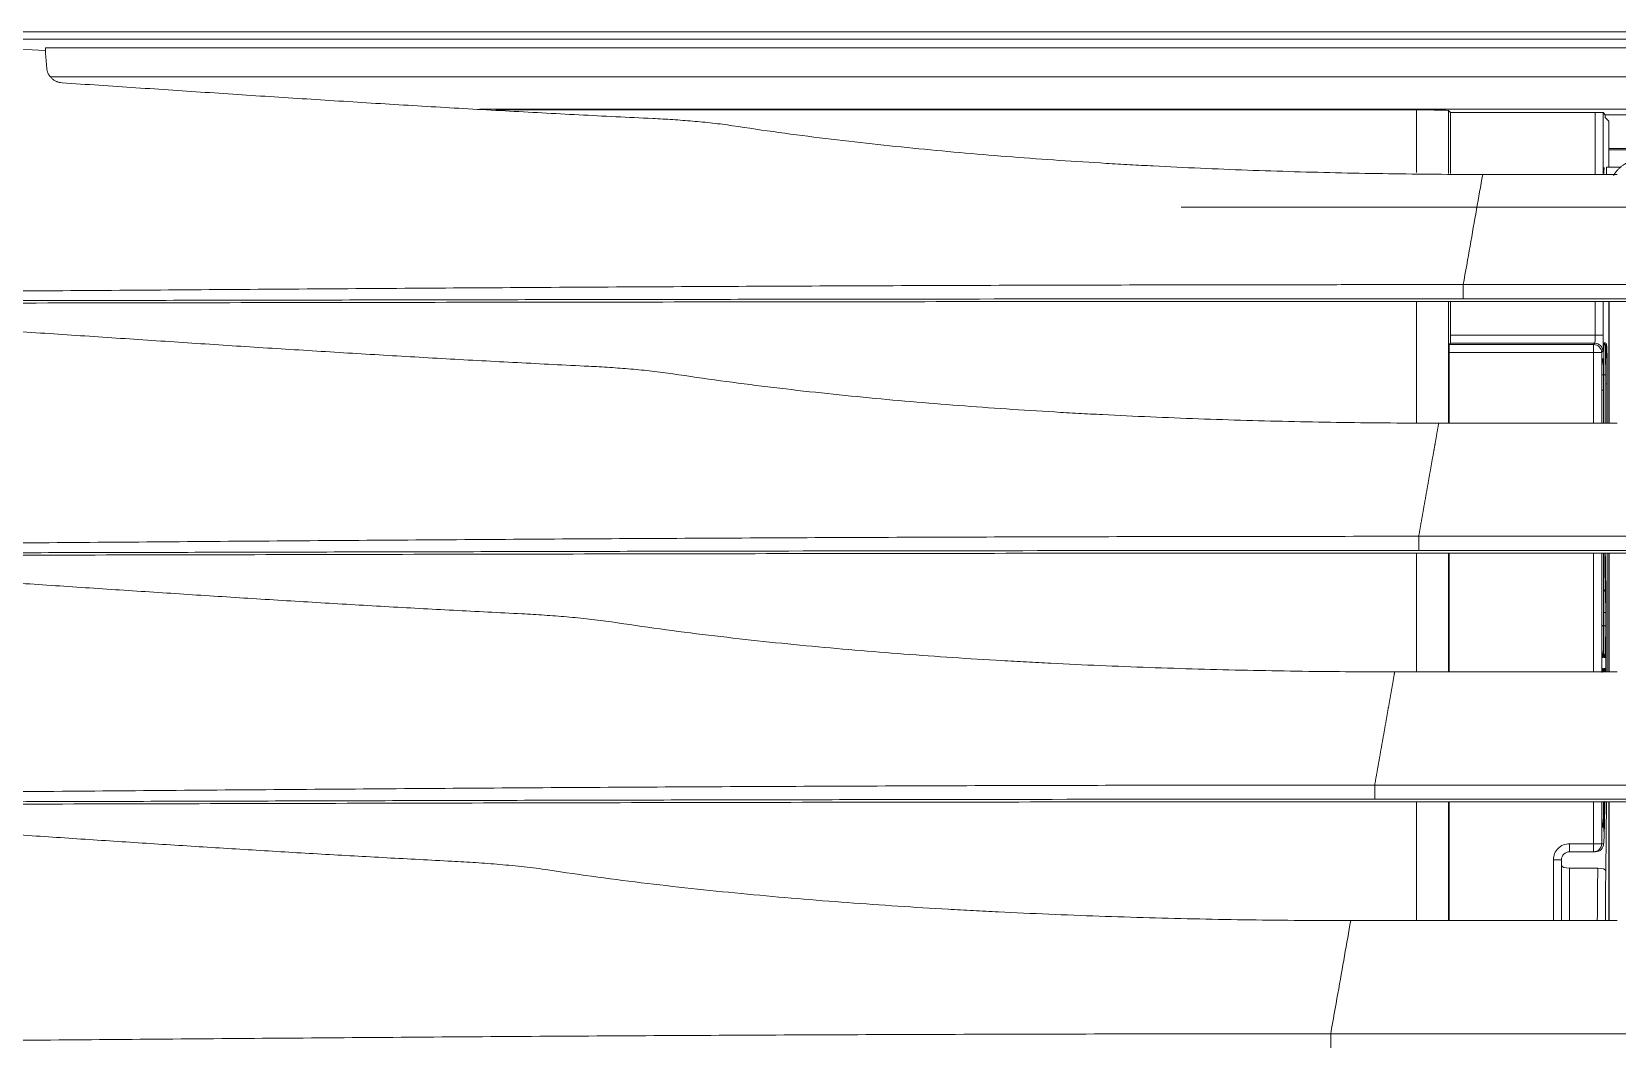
# Model space of a CAD drawing. Header units: millimetres. Extents: x 70151 to 230897, y 35202 to 113211.
# Drawn here: x 178110.5 to 178208.9, y 68940.2 to 69003 of the extents above; entities that cross this region are included whole.
import ezdxf

# ---------------------------------------------------------------- set-up
doc = ezdxf.new("R2010")
doc.units = ezdxf.units.MM
doc.header["$LTSCALE"] = 50
doc.layers.add('2-con', color=2, linetype='Continuous')
doc.layers.add('mark-B', color=2, linetype='Continuous', lineweight=20)

# ---------------------------------------------------------------- blocks, each defined once
blk = doc.blocks.new('무풍1WAY 대형')
at = {"layer": 'mark-B'}
for p, q in [((463.769, -181.384), (-463.788, -181.384)), ((462.527, -188.407), (445.981, -188.407)), ((446.482, -195.778), (446.482, -188.405)), ((446.514, -195.78), (446.514, -188.408)), ((448.949, -191.661), (448.949, -188.407)), ((449.447, -192.182), (449.447, -188.407)), ((449.945, -188.407), (449.945, -192.182)), ((456.427, -188.406), (456.427, -195.78)), ((456.459, -195.778), (456.459, -188.405)), ((458.451, -188.405), (458.451, -195.777)), ((446.656, -195.78), (446.698, -191.492)), ((447.196, -191.661), (448.949, -191.661)), ((447.329, -192.68), (447.449, -192.68)), ((447.449, -192.68), (448.949, -192.68)), ((447.449, -192.68), (447.449, -193.178)), ((448.949, -192.68), (448.949, -193.178)), ((449.447, -192.182), (449.945, -192.182)), ((446.951, -193.178), (446.832, -193.178)), ((446.951, -195.78), (446.951, -193.178)), ((446.951, -193.178), (447.449, -193.178)), ((447.449, -193.178), (447.449, -195.78)), ((448.949, -193.178), (447.449, -193.178)), ((446.824, -193.933), (446.824, -195.78)), ((446.87, -194.199), (446.914, -194.199)), ((461.223, -195.78), (298.979, -195.78)), ((-461.058, -195.944), (461.039, -195.944)), ((461.039, -196.82), (-461.058, -196.82)), ((459.797, -203.842), (445.981, -203.842)), ((446.482, -211.214), (446.482, -203.84)), ((446.514, -211.215), (446.514, -203.841)), ((446.607, -211.216), (446.607, -203.843)), ((446.692, -203.842), (446.692, -204.328)), ((446.692, -203.843), (446.692, -209.327)), ((446.692, -204.328), (446.692, -209.327)), ((446.791, -204.056), (446.743, -204.058)), ((446.915, -204.05), (446.87, -204.052)), ((446.951, -211.215), (446.951, -203.843)), ((447.449, -203.843), (447.449, -211.215)), ((456.427, -203.842), (456.427, -211.214)), ((456.459, -211.215), (456.459, -203.842)), ((458.451, -203.84), (458.451, -211.213)), ((446.735, -204.722), (446.791, -204.725)), ((446.869, -204.728), (446.916, -204.73)), ((446.702, -206.71), (446.938, -206.71)), ((446.702, -207.532), (446.702, -206.71)), ((446.702, -207.532), (446.824, -207.532)), ((446.824, -206.716), (446.824, -211.216)), ((446.944, -206.729), (446.834, -206.729)), ((446.834, -211.215), (446.834, -206.729)), ((446.692, -209.327), (446.694, -209.368)), ((-458.328, -211.38), (458.309, -211.38)), ((458.493, -211.215), (298.979, -211.215)), ((458.309, -212.255), (-458.328, -212.255)), ((457.067, -219.278), (445.981, -219.278)), ((446.482, -226.834), (446.482, -219.276)), ((446.514, -226.834), (446.514, -219.278)), ((446.607, -221.725), (446.607, -219.278)), ((446.692, -219.278), (446.692, -221.725)), ((446.702, -222.285), (446.702, -219.278)), ((446.824, -219.278), (446.824, -222.28)), ((446.834, -221.325), (446.834, -219.278)), ((446.951, -223.659), (446.951, -219.278)), ((447.449, -219.278), (447.449, -223.659)), ((456.427, -219.276), (456.427, -223.659)), ((456.459, -226.834), (456.459, -219.276)), ((458.451, -219.316), (458.451, -226.833)), ((446.692, -221.725), (446.607, -221.725)), ((446.702, -222.285), (446.941, -222.285)), ((446.917, -223.27), (446.869, -223.272)), ((446.791, -224.271), (446.735, -224.274)), ((446.876, -223.736), (446.951, -223.659)), ((446.951, -223.659), (447.449, -223.659)), ((447.449, -224.157), (447.374, -224.234)), ((447.374, -224.234), (456.342, -224.234)), ((447.449, -223.659), (456.427, -223.659)), ((447.449, -223.659), (447.449, -224.157)), ((456.419, -224.157), (447.449, -224.157)), ((456.419, -224.157), (456.342, -224.234)), ((446.86, -224.732), (447.357, -224.732)), ((446.86, -226.835), (446.86, -224.732)), ((447.357, -224.732), (447.357, -226.835)), ((456.333, -224.732), (447.357, -224.732)), ((456.333, -226.835), (456.333, -224.732)), ((-455.565, -227), (455.546, -227)), ((455.73, -226.835), (298.977, -226.835)), ((455.546, -227.877), (-455.565, -227.877)), ((419.225, -232.681), (473.048, -232.681)), ((445.731, -235.171), (446.658, -235.171)), ((454.337, -234.714), (445.981, -234.714)), ((446.514, -238.03), (446.514, -235.17)), ((446.658, -234.714), (446.658, -235.171)), ((446.86, -238.548), (446.86, -234.714)), ((447.357, -234.714), (447.357, -238.557)), ((456.333, -238.557), (456.333, -234.771)), ((456.459, -238.683), (456.459, -234.774)), ((458.451, -234.83), (458.451, -238.717)), ((425.251, -236.332), (446.507, -236.332)), ((446.511, -236.237), (426.441, -236.237)), ((446.73, -238.251), (446.514, -238.03)), ((370.227, -238.772), (516.595, -238.772)), ((446.73, -238.416), (432.09, -238.416)), ((446.73, -238.251), (446.73, -238.416)), ((446.86, -238.548), (446.73, -238.416)), ((456.333, -238.557), (447.357, -238.557)), ((456.459, -238.683), (456.333, -238.557)), ((515.591, -238.717), (458.451, -238.717)), ((543.223, -240.763), (302.511, -240.763)), ((-569.849, -243.101), (569.83, -243.101)), ((298.963, -242.562), (543.551, -242.562)), ((581.946, -243.572), (-581.965, -243.572))]:
    blk.add_line(p, q, dxfattribs=at)
for centre, radius, start, end in [((448.949, -192.182), 0.996, 270, 0), ((448.949, -192.182), 0.498, 270, 0), ((447.19, -209.327), 0.498, 180, 184.77719)]:
    blk.add_arc(centre, radius, start, end, dxfattribs=at)
for centre, major_axis, ratio, start_param, end_param in [((447.002, -197.886), (0, -18.92), 0.017061, 4.187592, 4.367658), ((447.5, -197.886), (0, -18.422), 0.017522, 4.17187, 4.367658), ((447.196, -191.492), (0.498, -0.003), 0.337938, 3.159718, 4.714459), ((448.949, -191.829), (-0.498, 0), 0.337944, 3.141593, 4.712389), ((447.329, -193.178), (0, -0.498), 0.999854, 3.141593, 4.712389), ((447.449, -193.178), (0, -0.498), 0.999854, 3.141593, 4.712389), ((446.832, -198.467), (0, -5.289), 0.017061, 3.141593, 4.188788), ((447.368, -194.199), (0, 0.498), 0.999854, 1.570796, 1.771147), ((447.412, -194.199), (0, 0.498), 0.999854, 1.570796, 1.731997), ((447.413, -204.05), (-0.022, 0.497), 0.999854, 1.174387, 1.52613), ((447.233, -204.722), (-0.022, -0.497), 0.999854, 4.75711, 5.263547), ((447.367, -204.728), (0.022, 0.497), 0.999854, 1.615517, 2.095524), ((447.413, -204.73), (0.023, 0.497), 0.999854, 1.616728, 1.780848), ((446.684, -211.766), (0, -2.49), 0.017061, 1.793882, 2.940215), ((447.212, -209.066), (-0.498, -0.01), 0.771637, 5.587685, 6.256364), ((446.65, -221.725), (0, -2.49), 0.017061, 4.712389, 6.283178), ((446.65, -221.725), (0, -2.49), 0.017061, 0.000013, 1.570796), ((447.367, -223.272), (-0.022, 0.497), 0.999854, 1.043589, 1.526075), ((447.148, -224.214), (0, 0.498), 0.999854, 1.202695, 1.571507), ((447.288, -224.271), (-0.022, 0.497), 0.999854, 1.166012, 1.526075), ((446.877, -224.732), (0, -0.996), 0.017061, 3.159046, 4.712389), ((447.374, -223.736), (-0.356, 0.348), 0.999702, 0.774122, 2.34462), ((447.449, -223.659), (-0.356, 0.348), 0.999702, 0.774122, 2.34462), ((447.374, -224.732), (0, -0.498), 0.034121, 3.159046, 4.712389), ((456.342, -224.732), (0, -0.498), 0.017455, 3.159046, 4.712389), ((456.419, -223.659), (0, -0.498), 0.017455, 0.017453, 1.570796), ((447.357, -238.548), (-0.498, 0), 0.017455, 0.017059, 1.570796), ((458.451, -238.682), (-1.992, 0), 0.017455, 0.017453, 1.570799)]:
    blk.add_ellipse(centre, major_axis=major_axis, ratio=ratio, start_param=start_param, end_param=end_param, dxfattribs=at)
for points, degree, knots in [([(463.77, -181.382), (463.77, -181.351), (463.77, -181.313), (463.77, -181.23), (463.77, -181.185), (463.77, -181.091), (463.77, -181.041), (463.77, -180.944), (463.77, -180.895), (463.77, -180.802), (463.77, -180.758), (463.77, -180.678), (463.77, -180.642), (463.77, -180.582), (463.77, -180.557), (463.77, -180.522), (463.77, -180.512), (463.77, -180.508)], 3, [0, 0, 0, 0, 0.125, 0.125, 0.25, 0.25, 0.375, 0.375, 0.5, 0.5, 0.625, 0.625, 0.75, 0.75, 0.875, 0.875, 1, 1, 1, 1]), ([(593.332, -180.731), (591.981, -180.731), (590.631, -180.732), (587.93, -180.735), (586.58, -180.738), (582.529, -180.747), (579.829, -180.755), (571.73, -180.788), (566.332, -180.82), (558.236, -180.875), (555.538, -180.895), (550.141, -180.937), (547.443, -180.958), (542.047, -181.002), (539.349, -181.025), (533.953, -181.069), (531.255, -181.091), (525.858, -181.133), (523.16, -181.153), (517.763, -181.192), (515.064, -181.21), (509.667, -181.244), (506.968, -181.26), (501.569, -181.289), (498.87, -181.302), (490.771, -181.336), (485.372, -181.354), (477.272, -181.372), (474.572, -181.377), (469.171, -181.383), (466.47, -181.384), (463.77, -181.384)], 3, [0, 0, 0, 0, 0.03125, 0.03125, 0.0625, 0.0625, 0.125, 0.125, 0.25, 0.25, 0.3125, 0.3125, 0.375, 0.375, 0.4375, 0.4375, 0.5, 0.5, 0.5625, 0.5625, 0.625, 0.625, 0.6875, 0.6875, 0.75, 0.75, 0.875, 0.875, 0.9375, 0.9375, 1, 1, 1, 1]), ([(463.77, -181.382), (463.467, -183.092), (463.039, -185.513), (462.651, -187.705), (462.527, -188.407)], 3, [0, 0, 0, 0, 0.668046, 1, 1, 1, 1]), ([(462.527, -188.407), (464.611, -188.407), (466.695, -188.422), (470.861, -188.481), (472.944, -188.525), (477.11, -188.642), (479.193, -188.715), (482.316, -188.847), (483.358, -188.894), (484.919, -188.972), (485.44, -188.998), (486.481, -189.054), (487.001, -189.083), (489.603, -189.232), (491.682, -189.368), (495.835, -189.678), (497.908, -189.852), (501.014, -190.147), (502.048, -190.251), (504.115, -190.472), (505.148, -190.589), (507.211, -190.837), (508.242, -190.968), (510.301, -191.246), (511.329, -191.394), (512.356, -191.55)], 3, [0, 0, 0, 0, 0.125, 0.125, 0.25, 0.25, 0.375, 0.375, 0.4375, 0.4375, 0.46875, 0.46875, 0.5, 0.5, 0.625, 0.625, 0.75, 0.75, 0.8125, 0.8125, 0.875, 0.875, 0.9375, 0.9375, 1, 1, 1, 1]), ([(512.356, -191.55), (512.603, -191.588), (512.851, -191.622), (513.348, -191.686), (513.596, -191.715), (514.093, -191.77), (514.342, -191.796), (514.839, -191.844), (515.087, -191.867), (515.833, -191.931), (516.33, -191.969), (517.075, -192.019), (517.324, -192.035), (517.821, -192.064), (518.07, -192.078), (518.318, -192.091)], 3, [0, 0, 0, 0, 0.125, 0.125, 0.25, 0.25, 0.375, 0.375, 0.5, 0.5, 0.75, 0.75, 0.875, 0.875, 1, 1, 1, 1]), ([(550.71, -194.093), (549.36, -194.004), (548.01, -193.914), (545.311, -193.733), (543.961, -193.643), (541.263, -193.464), (539.913, -193.374), (537.215, -193.198), (535.865, -193.111), (533.167, -192.94), (531.817, -192.856), (529.118, -192.691), (527.768, -192.611), (525.069, -192.455), (523.719, -192.379), (521.019, -192.231), (519.669, -192.16), (518.318, -192.091)], 3, [0, 0, 0, 0, 0.125, 0.125, 0.25, 0.25, 0.375, 0.375, 0.5, 0.5, 0.625, 0.625, 0.75, 0.75, 0.875, 0.875, 1, 1, 1, 1]), ([(446.767, -195.741), (446.769, -195.634), (446.77, -195.531), (446.773, -195.366), (446.774, -195.301), (446.777, -195.176), (446.778, -195.116), (446.782, -194.944), (446.785, -194.84), (446.789, -194.7), (446.791, -194.656), (446.793, -194.574), (446.795, -194.536), (446.797, -194.482), (446.798, -194.465), (446.799, -194.441), (446.8, -194.433), (446.8, -194.418), (446.802, -194.379), (446.81, -194.215), (446.818, -194.058), (446.824, -193.933)], 3, [0, 0, 0, 0, 0.108916, 0.108916, 0.183173, 0.183173, 0.25743, 0.25743, 0.405944, 0.405944, 0.480201, 0.480201, 0.554458, 0.554458, 0.591587, 0.591587, 0.610151, 0.610151, 0.628715, 0.702972, 1, 1, 1, 1]), ([(446.841, -195.11), (446.841, -195.1), (446.842, -195.091), (446.842, -195.027), (446.844, -194.922), (446.845, -194.826), (446.847, -194.735), (446.847, -194.691), (446.849, -194.64), (446.849, -194.629), (446.849, -194.609), (446.85, -194.58), (446.851, -194.552), (446.852, -194.498), (446.854, -194.432), (446.856, -194.377), (446.857, -194.339), (446.858, -194.328), (446.859, -194.305), (446.859, -194.295), (446.861, -194.267), (446.863, -194.235), (446.865, -194.216), (446.868, -194.203), (446.869, -194.199), (446.87, -194.199)], 3, [0, 0, 0, 0, 0.017295, 0.017295, 0.115566, 0.213836, 0.213836, 0.312107, 0.312107, 0.336674, 0.336674, 0.361242, 0.410377, 0.410377, 0.508648, 0.606918, 0.606918, 0.656053, 0.656053, 0.705189, 0.705189, 0.803459, 0.90173, 0.90173, 1, 1, 1, 1]), ([(446.914, -194.199), (446.915, -194.199), (446.917, -194.206), (446.921, -194.235), (446.923, -194.266), (446.924, -194.294), (446.925, -194.305), (446.926, -194.326), (446.926, -194.338), (446.928, -194.375), (446.929, -194.403), (446.93, -194.448), (446.931, -194.464), (446.932, -194.497), (446.932, -194.515), (446.934, -194.568), (446.935, -194.645), (446.937, -194.73), (446.938, -194.803), (446.939, -194.831), (446.939, -194.861)], 3, [0, 0, 0, 0, 0.116228, 0.232457, 0.348685, 0.348685, 0.4068, 0.4068, 0.464914, 0.464914, 0.581142, 0.581142, 0.639257, 0.639257, 0.697371, 0.697371, 0.813599, 0.929828, 0.929828, 1, 1, 1, 1]), ([(446.922, -194.277), (446.922, -194.277), (446.922, -194.28), (446.925, -194.323), (446.932, -194.487), (446.937, -194.708), (446.939, -194.871)], 3, [0, 0, 0, 0, 0.034942, 0.19986, 0.526191, 1, 1, 1, 1]), ([(446.939, -194.861), (446.94, -194.88), (446.94, -194.899), (446.94, -194.932), (446.94, -194.945), (446.941, -194.97), (446.941, -195.009), (446.942, -195.049), (446.943, -195.129), (446.944, -195.239), (446.945, -195.356), (446.945, -195.445), (446.946, -195.475), (446.946, -195.537), (446.946, -195.568), (446.947, -195.657), (446.947, -195.715), (446.947, -195.774)], 3, [0, 0, 0, 0, 0.074293, 0.074293, 0.121164, 0.121164, 0.168036, 0.261779, 0.261779, 0.449264, 0.63675, 0.63675, 0.730493, 0.730493, 0.824235, 0.824235, 1, 1, 1, 1]), ([(446.837, -195.779), (446.837, -195.753), (446.837, -195.728), (446.837, -195.671), (446.837, -195.639), (446.838, -195.546), (446.838, -195.424), (446.839, -195.307), (446.84, -195.221), (446.84, -195.192), (446.841, -195.146), (446.841, -195.128), (446.841, -195.11)], 3, [0, 0, 0, 0, 0.107409, 0.107409, 0.241673, 0.241673, 0.510202, 0.778731, 0.778731, 0.912996, 0.912996, 1, 1, 1, 1]), ([(461.039, -195.944), (463.467, -195.944), (465.894, -195.943), (470.748, -195.941), (478.028, -195.936), (485.307, -195.927), (492.586, -195.915), (495.012, -195.911), (499.864, -195.902), (502.29, -195.897), (507.142, -195.886), (511.994, -195.875), (519.27, -195.857), (526.546, -195.838), (531.396, -195.824), (536.247, -195.811), (538.672, -195.805), (543.522, -195.792), (545.947, -195.785), (553.224, -195.766), (558.075, -195.755), (567.778, -195.735), (572.631, -195.727), (577.484, -195.721)], 3, [0, 0, 0, 0, 0.0625, 0.0625, 0.125, 0.25, 0.25, 0.3125, 0.3125, 0.375, 0.375, 0.4375, 0.5, 0.5625, 0.625, 0.625, 0.6875, 0.6875, 0.75, 0.75, 0.875, 0.875, 1, 1, 1, 1]), ([(551.681, -195.621), (547.912, -195.629), (544.144, -195.638), (536.607, -195.656), (532.839, -195.666), (525.303, -195.684), (521.535, -195.694), (513.998, -195.711), (510.229, -195.72), (502.692, -195.735), (498.923, -195.743), (491.384, -195.755), (487.615, -195.761), (480.075, -195.77), (476.305, -195.774), (468.764, -195.778), (464.994, -195.78), (461.223, -195.78)], 3, [0, 0, 0, 0, 0.125, 0.125, 0.25, 0.25, 0.375, 0.375, 0.5, 0.5, 0.625, 0.625, 0.75, 0.75, 0.875, 0.875, 1, 1, 1, 1]), ([(459.797, -203.842), (459.802, -203.818), (459.81, -203.768), (459.824, -203.693), (459.837, -203.618), (459.85, -203.543), (459.863, -203.468), (459.877, -203.392), (459.89, -203.316), (459.904, -203.24), (459.917, -203.164), (459.931, -203.088), (459.944, -203.011), (459.958, -202.934), (459.971, -202.858), (459.985, -202.78), (459.999, -202.703), (460.012, -202.626), (460.026, -202.548), (460.04, -202.47), (460.054, -202.392), (460.067, -202.314), (460.081, -202.235), (460.095, -202.157), (460.109, -202.078), (460.123, -201.999), (460.137, -201.92), (460.151, -201.84), (460.165, -201.761), (460.179, -201.681), (460.194, -201.601), (460.208, -201.521), (460.222, -201.441), (460.236, -201.36), (460.25, -201.279), (460.265, -201.198), (460.279, -201.117), (460.293, -201.036), (460.308, -200.954), (460.322, -200.873), (460.337, -200.791), (460.351, -200.709), (460.366, -200.627), (460.38, -200.544), (460.395, -200.462), (460.41, -200.379), (460.424, -200.296), (460.439, -200.212), (460.454, -200.129), (460.469, -200.045), (460.483, -199.962), (460.498, -199.878), (460.513, -199.794), (460.528, -199.709), (460.543, -199.625), (460.558, -199.54), (460.573, -199.455), (460.588, -199.37), (460.603, -199.285), (460.618, -199.199), (460.634, -199.113), (460.649, -199.027), (460.664, -198.941), (460.679, -198.855), (460.694, -198.769), (460.71, -198.682), (460.725, -198.595), (460.741, -198.508), (460.756, -198.421), (460.771, -198.333), (460.787, -198.246), (460.802, -198.158), (460.818, -198.07), (460.834, -197.982), (460.849, -197.894), (460.865, -197.805), (460.881, -197.716), (460.896, -197.627), (460.912, -197.538), (460.928, -197.449), (460.944, -197.359), (460.96, -197.27), (460.976, -197.18), (460.991, -197.09), (461.007, -196.999), (461.023, -196.909), (461.034, -196.848), (461.039, -196.818)], 3, [0, 0, 0, 0, 0.01175, 0.023499, 0.035247, 0.046995, 0.058743, 0.07049, 0.082237, 0.093983, 0.105729, 0.117475, 0.12922, 0.140966, 0.152711, 0.164456, 0.1762, 0.187945, 0.19969, 0.211434, 0.223179, 0.234924, 0.246669, 0.258414, 0.270159, 0.281904, 0.293649, 0.305395, 0.317141, 0.328887, 0.340633, 0.35238, 0.364128, 0.375875, 0.387624, 0.399372, 0.411122, 0.422872, 0.434622, 0.446373, 0.458125, 0.469877, 0.481631, 0.493385, 0.505139, 0.516895, 0.528651, 0.540409, 0.552167, 0.563926, 0.575687, 0.587448, 0.59921, 0.610974, 0.622738, 0.634504, 0.646271, 0.658039, 0.669809, 0.68158, 0.693352, 0.705125, 0.7169, 0.728676, 0.740454, 0.752233, 0.764014, 0.775796, 0.78758, 0.799366, 0.811153, 0.822942, 0.834732, 0.846525, 0.858319, 0.870115, 0.881913, 0.893712, 0.905514, 0.917318, 0.929123, 0.940931, 0.95274, 0.964552, 0.976366, 0.988182, 1, 1, 1, 1]), ([(461.039, -196.818), (461.039, -196.786), (461.039, -196.749), (461.039, -196.666), (461.039, -196.621), (461.039, -196.526), (461.039, -196.477), (461.039, -196.379), (461.039, -196.33), (461.039, -196.237), (461.039, -196.193), (461.039, -196.113), (461.039, -196.077), (461.039, -196.017), (461.039, -195.993), (461.039, -195.958), (461.039, -195.947), (461.039, -195.944)], 3, [0, 0, 0, 0, 0.125, 0.125, 0.25, 0.25, 0.375, 0.375, 0.5, 0.5, 0.625, 0.625, 0.75, 0.75, 0.875, 0.875, 1, 1, 1, 1]), ([(590.596, -196.197), (590.428, -196.197), (590.259, -196.197), (589.921, -196.197), (589.415, -196.197), (588.234, -196.198), (585.871, -196.2), (583.846, -196.203), (579.796, -196.212), (577.096, -196.22), (568.998, -196.252), (563.6, -196.282), (555.505, -196.335), (552.806, -196.354), (547.409, -196.394), (544.711, -196.415), (539.314, -196.457), (536.616, -196.479), (531.22, -196.521), (528.522, -196.542), (523.125, -196.582), (520.426, -196.602), (515.029, -196.638), (512.331, -196.656), (506.933, -196.688), (504.234, -196.703), (498.836, -196.73), (496.136, -196.742), (488.038, -196.775), (482.639, -196.792), (474.54, -196.808), (471.84, -196.813), (466.44, -196.818), (463.74, -196.82), (461.039, -196.82)], 3, [0, 0, 0, 0, 0.003906, 0.003906, 0.007812, 0.015625, 0.03125, 0.0625, 0.0625, 0.125, 0.125, 0.25, 0.25, 0.3125, 0.3125, 0.375, 0.375, 0.4375, 0.4375, 0.5, 0.5, 0.5625, 0.5625, 0.625, 0.625, 0.6875, 0.6875, 0.75, 0.75, 0.875, 0.875, 0.9375, 0.9375, 1, 1, 1, 1]), ([(446.743, -204.058), (446.741, -204.058), (446.74, -204.052), (446.737, -204.029), (446.736, -204.012), (446.733, -203.978), (446.733, -203.965), (446.732, -203.944), (446.731, -203.937), (446.731, -203.921), (446.73, -203.913), (446.729, -203.887), (446.728, -203.868), (446.728, -203.847)], 3, [0, 0, 0, 0, 0.282725, 0.282725, 0.56545, 0.56545, 0.706812, 0.706812, 0.777494, 0.777494, 0.848175, 0.848175, 1, 1, 1, 1]), ([(446.805, -203.865), (446.804, -203.878), (446.803, -203.916), (446.801, -203.948), (446.8, -203.977), (446.799, -203.986), (446.798, -204.002), (446.798, -204.009), (446.796, -204.029), (446.794, -204.049), (446.792, -204.055), (446.791, -204.056)], 3, [0, 0, 0, 0, 0.10459, 0.328442, 0.328442, 0.440369, 0.440369, 0.552295, 0.552295, 0.776147, 1, 1, 1, 1]), ([(446.87, -204.052), (446.869, -204.052), (446.868, -204.049), (446.865, -204.036), (446.864, -204.026), (446.862, -204.001), (446.861, -203.985), (446.859, -203.956), (446.859, -203.946), (446.858, -203.924), (446.857, -203.912), (446.857, -203.894), (446.856, -203.888), (446.856, -203.882)], 3, [0, 0, 0, 0, 0.236518, 0.236518, 0.473036, 0.473036, 0.709553, 0.709553, 0.827812, 0.827812, 0.946071, 0.946071, 1, 1, 1, 1]), ([(446.931, -203.811), (446.93, -203.841), (446.929, -203.869), (446.927, -203.907), (446.927, -203.919), (446.926, -203.941), (446.925, -203.952), (446.924, -203.981), (446.922, -204.013), (446.919, -204.033), (446.917, -204.046), (446.916, -204.05), (446.915, -204.05)], 3, [0, 0, 0, 0, 0.199036, 0.199036, 0.299157, 0.299157, 0.399277, 0.399277, 0.599518, 0.799759, 0.799759, 1, 1, 1, 1]), ([(508.409, -206.941), (507.408, -206.788), (506.405, -206.644), (504.397, -206.371), (503.391, -206.242), (501.379, -205.999), (500.372, -205.884), (498.355, -205.666), (497.346, -205.564), (494.317, -205.273), (492.294, -205.101), (488.242, -204.795), (486.214, -204.66), (483.676, -204.512), (483.168, -204.484), (482.152, -204.429), (481.644, -204.402), (480.121, -204.325), (479.105, -204.278), (476.057, -204.148), (474.025, -204.075), (469.961, -203.96), (467.928, -203.916), (463.863, -203.857), (461.83, -203.842), (459.797, -203.842)], 3, [0, 0, 0, 0, 0.0625, 0.0625, 0.125, 0.125, 0.1875, 0.1875, 0.25, 0.25, 0.375, 0.375, 0.5, 0.5, 0.53125, 0.53125, 0.5625, 0.5625, 0.625, 0.625, 0.75, 0.75, 0.875, 0.875, 1, 1, 1, 1]), ([(446.704, -206.006), (446.704, -205.987), (446.704, -205.907), (446.705, -205.829), (446.706, -205.743), (446.706, -205.715), (446.707, -205.658), (446.707, -205.631), (446.708, -205.549), (446.709, -205.445), (446.711, -205.349), (446.712, -205.257), (446.713, -205.214), (446.714, -205.152), (446.715, -205.132), (446.716, -205.093), (446.716, -205.074), (446.718, -205.02), (446.719, -204.954), (446.721, -204.899), (446.723, -204.862), (446.724, -204.85), (446.725, -204.828), (446.725, -204.818), (446.727, -204.789), (446.729, -204.758), (446.731, -204.738), (446.733, -204.725), (446.734, -204.722), (446.735, -204.722)], 3, [0, 0, 0, 0, 0.026311, 0.107452, 0.107452, 0.148022, 0.148022, 0.188592, 0.188592, 0.269733, 0.350874, 0.350874, 0.432015, 0.432015, 0.472585, 0.472585, 0.513155, 0.513155, 0.594296, 0.675437, 0.675437, 0.716007, 0.716007, 0.756578, 0.756578, 0.837718, 0.918859, 0.918859, 1, 1, 1, 1]), ([(446.791, -204.725), (446.792, -204.725), (446.793, -204.728), (446.795, -204.741), (446.796, -204.751), (446.798, -204.77), (446.798, -204.778), (446.799, -204.794), (446.8, -204.803), (446.801, -204.831), (446.804, -204.875), (446.806, -204.931), (446.807, -204.977), (446.807, -204.993), (446.808, -205.026), (446.809, -205.044), (446.81, -205.098), (446.812, -205.175), (446.814, -205.262), (446.815, -205.354), (446.816, -205.402), (446.817, -205.479), (446.817, -205.505), (446.818, -205.557), (446.818, -205.584), (446.819, -205.665), (446.82, -205.777), (446.821, -205.894), (446.822, -205.984), (446.822, -206.015), (446.823, -206.077), (446.823, -206.108), (446.823, -206.202), (446.824, -206.328), (446.824, -206.456), (446.824, -206.585), (446.824, -206.65), (446.824, -206.716)], 3, [0, 0, 0, 0, 0.0625, 0.0625, 0.125, 0.125, 0.15625, 0.15625, 0.1875, 0.1875, 0.25, 0.3125, 0.3125, 0.34375, 0.34375, 0.375, 0.375, 0.4375, 0.5, 0.5, 0.5625, 0.5625, 0.59375, 0.59375, 0.625, 0.625, 0.6875, 0.75, 0.75, 0.78125, 0.78125, 0.8125, 0.8125, 0.875, 0.9375, 0.9375, 1, 1, 1, 1]), ([(446.837, -206.019), (446.837, -206), (446.837, -205.92), (446.838, -205.842), (446.839, -205.756), (446.839, -205.727), (446.84, -205.67), (446.84, -205.643), (446.841, -205.56), (446.842, -205.455), (446.844, -205.359), (446.845, -205.267), (446.846, -205.223), (446.847, -205.161), (446.848, -205.14), (446.849, -205.102), (446.849, -205.083), (446.851, -205.029), (446.853, -204.962), (446.855, -204.906), (446.856, -204.869), (446.857, -204.857), (446.858, -204.835), (446.858, -204.824), (446.86, -204.796), (446.862, -204.764), (446.864, -204.744), (446.866, -204.731), (446.868, -204.728), (446.869, -204.728)], 3, [0, 0, 0, 0, 0.025875, 0.107052, 0.107052, 0.14764, 0.14764, 0.188229, 0.188229, 0.269406, 0.350583, 0.350583, 0.43176, 0.43176, 0.472349, 0.472349, 0.512937, 0.512937, 0.594115, 0.675292, 0.675292, 0.71588, 0.71588, 0.756469, 0.756469, 0.837646, 0.918823, 0.918823, 1, 1, 1, 1]), ([(446.916, -204.73), (446.917, -204.73), (446.919, -204.737), (446.921, -204.757), (446.923, -204.776), (446.923, -204.783), (446.924, -204.799), (446.925, -204.808), (446.926, -204.836), (446.929, -204.88), (446.931, -204.935), (446.932, -204.98), (446.933, -204.996), (446.933, -205.03), (446.934, -205.047), (446.935, -205.101), (446.937, -205.177), (446.939, -205.263), (446.94, -205.354), (446.941, -205.402), (446.942, -205.465), (446.942, -205.478), (446.942, -205.503), (446.943, -205.542), (446.943, -205.582), (446.944, -205.662), (446.945, -205.773), (446.946, -205.889), (446.947, -205.979), (446.947, -206.009), (446.948, -206.071), (446.948, -206.101), (446.948, -206.194), (446.949, -206.319), (446.949, -206.447), (446.949, -206.575), (446.95, -206.64), (446.95, -206.705)], 3, [0, 0, 0, 0, 0.0625, 0.125, 0.125, 0.15625, 0.15625, 0.1875, 0.1875, 0.25, 0.3125, 0.3125, 0.34375, 0.34375, 0.375, 0.375, 0.4375, 0.5, 0.5, 0.5625, 0.5625, 0.578125, 0.578125, 0.59375, 0.625, 0.625, 0.6875, 0.75, 0.75, 0.78125, 0.78125, 0.8125, 0.8125, 0.875, 0.9375, 0.9375, 1, 1, 1, 1]), ([(446.924, -204.808), (446.924, -204.808), (446.924, -204.813), (446.928, -204.868), (446.935, -205.058), (446.943, -205.479), (446.946, -205.882), (446.948, -206.117)], 3, [0, 0, 0, 0, 0.031101, 0.143959, 0.361705, 0.672357, 1, 1, 1, 1]), ([(446.702, -206.71), (446.702, -206.645), (446.702, -206.514), (446.702, -206.385), (446.702, -206.289), (446.702, -206.257), (446.703, -206.193), (446.703, -206.162), (446.703, -206.089), (446.703, -206.047), (446.704, -206.006)], 3, [0, 0, 0, 0, 0.272053, 0.544106, 0.544106, 0.680132, 0.680132, 0.816159, 0.816159, 1, 1, 1, 1]), ([(446.834, -206.729), (446.834, -206.663), (446.835, -206.532), (446.835, -206.402), (446.835, -206.305), (446.835, -206.272), (446.836, -206.209), (446.836, -206.177), (446.836, -206.103), (446.836, -206.061), (446.837, -206.019)], 3, [0, 0, 0, 0, 0.271648, 0.543296, 0.543296, 0.67912, 0.67912, 0.814943, 0.814943, 1, 1, 1, 1]), ([(446.714, -209.066), (446.713, -209.02), (446.712, -208.97), (446.711, -208.891), (446.71, -208.864), (446.709, -208.809), (446.709, -208.78), (446.708, -208.693), (446.707, -208.633), (446.706, -208.509), (446.705, -208.445), (446.705, -208.346), (446.704, -208.313), (446.704, -208.245), (446.704, -208.211), (446.703, -208.106), (446.702, -207.966), (446.702, -207.823), (446.702, -207.678), (446.702, -207.606), (446.702, -207.532)], 3, [0, 0, 0, 0, 0.125, 0.125, 0.1875, 0.1875, 0.25, 0.25, 0.375, 0.375, 0.5, 0.5, 0.5625, 0.5625, 0.625, 0.625, 0.75, 0.875, 0.875, 1, 1, 1, 1]), ([(508.409, -206.941), (508.64, -206.976), (508.872, -207.008), (509.335, -207.068), (509.567, -207.095), (510.03, -207.147), (510.263, -207.171), (510.726, -207.216), (510.958, -207.237), (511.654, -207.297), (512.118, -207.332), (513.045, -207.394), (513.509, -207.421), (513.973, -207.444)], 3, [0, 0, 0, 0, 0.125, 0.125, 0.25, 0.25, 0.375, 0.375, 0.5, 0.5, 0.75, 0.75, 1, 1, 1, 1]), ([(547.981, -209.529), (546.563, -209.435), (545.146, -209.34), (542.312, -209.151), (540.895, -209.056), (538.062, -208.868), (536.645, -208.775), (533.812, -208.59), (532.395, -208.499), (529.562, -208.321), (528.145, -208.233), (525.312, -208.063), (523.895, -207.98), (521.061, -207.818), (519.643, -207.74), (516.808, -207.588), (515.391, -207.515), (513.973, -207.444)], 3, [0, 0, 0, 0, 0.125, 0.125, 0.25, 0.25, 0.375, 0.375, 0.5, 0.5, 0.625, 0.625, 0.75, 0.75, 0.875, 0.875, 1, 1, 1, 1]), ([(446.735, -211.214), (446.735, -211.207), (446.735, -211.2), (446.734, -211.13), (446.734, -211.067), (446.734, -210.879), (446.733, -210.756), (446.732, -210.514), (446.731, -210.395), (446.729, -210.22), (446.729, -210.162), (446.728, -210.048), (446.727, -209.992), (446.726, -209.828), (446.724, -209.723), (446.722, -209.52), (446.72, -209.423), (446.718, -209.307), (446.718, -209.284), (446.717, -209.239), (446.717, -209.216), (446.716, -209.15), (446.715, -209.108), (446.714, -209.066)], 3, [0, 0, 0, 0, 0.008164, 0.008164, 0.084459, 0.084459, 0.23705, 0.23705, 0.38964, 0.38964, 0.465935, 0.465935, 0.54223, 0.54223, 0.69482, 0.69482, 0.84741, 0.84741, 0.885557, 0.885557, 0.923705, 0.923705, 1, 1, 1, 1]), ([(458.309, -211.38), (460.736, -211.38), (463.163, -211.379), (468.016, -211.377), (475.295, -211.373), (482.573, -211.365), (492.277, -211.352), (497.129, -211.344), (504.406, -211.33), (509.257, -211.32), (516.534, -211.304), (523.809, -211.287), (528.66, -211.276), (533.51, -211.264), (535.935, -211.258), (540.785, -211.247), (543.211, -211.241), (550.486, -211.225), (555.337, -211.214), (565.04, -211.197), (569.892, -211.189), (574.745, -211.184)], 3, [0, 0, 0, 0, 0.0625, 0.0625, 0.125, 0.25, 0.25, 0.375, 0.375, 0.4375, 0.5, 0.5625, 0.625, 0.625, 0.6875, 0.6875, 0.75, 0.75, 0.875, 0.875, 1, 1, 1, 1]), ([(458.309, -212.254), (458.309, -212.222), (458.309, -212.184), (458.309, -212.102), (458.309, -212.056), (458.309, -211.962), (458.309, -211.913), (458.309, -211.815), (458.309, -211.766), (458.309, -211.673), (458.309, -211.629), (458.309, -211.549), (458.309, -211.513), (458.309, -211.453), (458.309, -211.429), (458.309, -211.394), (458.309, -211.383), (458.309, -211.38)], 3, [0, 0, 0, 0, 0.125, 0.125, 0.25, 0.25, 0.375, 0.375, 0.5, 0.5, 0.625, 0.625, 0.75, 0.75, 0.875, 0.875, 1, 1, 1, 1]), ([(548.954, -211.078), (545.185, -211.086), (541.416, -211.093), (533.879, -211.109), (530.111, -211.117), (522.574, -211.134), (518.805, -211.142), (511.268, -211.157), (507.499, -211.164), (499.961, -211.178), (496.192, -211.184), (488.653, -211.195), (484.884, -211.199), (477.344, -211.207), (473.574, -211.21), (466.034, -211.214), (462.263, -211.215), (458.493, -211.215)], 3, [0, 0, 0, 0, 0.125, 0.125, 0.25, 0.25, 0.375, 0.375, 0.5, 0.5, 0.625, 0.625, 0.75, 0.75, 0.875, 0.875, 1, 1, 1, 1]), ([(457.067, -219.278), (457.071, -219.253), (457.08, -219.204), (457.093, -219.129), (457.107, -219.054), (457.12, -218.979), (457.133, -218.903), (457.147, -218.828), (457.16, -218.752), (457.174, -218.676), (457.187, -218.6), (457.201, -218.523), (457.214, -218.447), (457.228, -218.37), (457.241, -218.293), (457.255, -218.216), (457.269, -218.139), (457.282, -218.061), (457.296, -217.984), (457.31, -217.906), (457.324, -217.828), (457.337, -217.75), (457.351, -217.671), (457.365, -217.592), (457.379, -217.514), (457.393, -217.435), (457.407, -217.355), (457.421, -217.276), (457.435, -217.196), (457.449, -217.117), (457.463, -217.037), (457.478, -216.957), (457.492, -216.876), (457.506, -216.796), (457.52, -216.715), (457.535, -216.634), (457.549, -216.553), (457.563, -216.472), (457.578, -216.39), (457.592, -216.308), (457.607, -216.227), (457.621, -216.145), (457.636, -216.062), (457.65, -215.98), (457.665, -215.897), (457.68, -215.814), (457.694, -215.731), (457.709, -215.648), (457.724, -215.565), (457.739, -215.481), (457.753, -215.397), (457.768, -215.313), (457.783, -215.229), (457.798, -215.145), (457.813, -215.06), (457.828, -214.976), (457.843, -214.891), (457.858, -214.806), (457.873, -214.72), (457.888, -214.635), (457.903, -214.549), (457.919, -214.463), (457.934, -214.377), (457.949, -214.291), (457.964, -214.204), (457.98, -214.118), (457.995, -214.031), (458.011, -213.944), (458.026, -213.857), (458.041, -213.769), (458.057, -213.682), (458.072, -213.594), (458.088, -213.506), (458.104, -213.418), (458.119, -213.329), (458.135, -213.241), (458.151, -213.152), (458.166, -213.063), (458.182, -212.974), (458.198, -212.884), (458.214, -212.795), (458.23, -212.705), (458.245, -212.615), (458.261, -212.525), (458.277, -212.435), (458.293, -212.345), (458.304, -212.284), (458.309, -212.254)], 3, [0, 0, 0, 0, 0.01175, 0.023499, 0.035247, 0.046995, 0.058743, 0.07049, 0.082237, 0.093983, 0.105729, 0.117475, 0.12922, 0.140966, 0.152711, 0.164456, 0.1762, 0.187945, 0.19969, 0.211434, 0.223179, 0.234924, 0.246669, 0.258414, 0.270159, 0.281904, 0.293649, 0.305395, 0.317141, 0.328887, 0.340633, 0.35238, 0.364128, 0.375875, 0.387624, 0.399372, 0.411122, 0.422872, 0.434622, 0.446373, 0.458125, 0.469877, 0.481631, 0.493385, 0.505139, 0.516895, 0.528651, 0.540409, 0.552167, 0.563926, 0.575687, 0.587448, 0.59921, 0.610974, 0.622738, 0.634504, 0.646271, 0.658039, 0.669809, 0.68158, 0.693352, 0.705125, 0.7169, 0.728676, 0.740454, 0.752233, 0.764014, 0.775796, 0.78758, 0.799366, 0.811153, 0.822942, 0.834732, 0.846525, 0.858319, 0.870115, 0.881913, 0.893712, 0.905514, 0.917318, 0.929123, 0.940931, 0.95274, 0.964552, 0.976366, 0.988182, 1, 1, 1, 1]), ([(587.861, -211.661), (587.693, -211.661), (587.524, -211.661), (587.186, -211.662), (586.68, -211.662), (585.499, -211.662), (583.136, -211.664), (581.111, -211.668), (577.062, -211.676), (574.363, -211.684), (566.265, -211.714), (560.868, -211.743), (552.772, -211.794), (550.073, -211.812), (544.676, -211.851), (541.978, -211.871), (536.581, -211.911), (533.883, -211.932), (528.486, -211.972), (525.788, -211.992), (520.391, -212.031), (517.693, -212.049), (512.296, -212.084), (509.597, -212.101), (504.199, -212.131), (501.5, -212.145), (496.102, -212.171), (493.403, -212.183), (485.305, -212.214), (479.907, -212.229), (471.808, -212.245), (469.109, -212.249), (463.709, -212.254), (461.009, -212.256), (458.309, -212.255)], 3, [0, 0, 0, 0, 0.003906, 0.003906, 0.007813, 0.015625, 0.03125, 0.0625, 0.0625, 0.125, 0.125, 0.25, 0.25, 0.3125, 0.3125, 0.375, 0.375, 0.4375, 0.4375, 0.5, 0.5, 0.5625, 0.5625, 0.625, 0.625, 0.6875, 0.6875, 0.75, 0.75, 0.875, 0.875, 0.9375, 0.9375, 1, 1, 1, 1]), ([(504.598, -222.337), (503.619, -222.187), (502.639, -222.046), (500.675, -221.778), (499.693, -221.651), (497.725, -221.412), (496.741, -221.299), (494.769, -221.084), (493.783, -220.983), (490.821, -220.696), (488.843, -220.526), (484.882, -220.222), (482.899, -220.089), (480.416, -219.942), (479.92, -219.914), (478.927, -219.859), (478.43, -219.833), (476.94, -219.757), (475.947, -219.71), (472.967, -219.581), (470.98, -219.509), (467.006, -219.394), (465.018, -219.351), (461.043, -219.293), (459.055, -219.278), (457.067, -219.278)], 3, [0, 0, 0, 0, 0.0625, 0.0625, 0.125, 0.125, 0.1875, 0.1875, 0.25, 0.25, 0.375, 0.375, 0.5, 0.5, 0.53125, 0.53125, 0.5625, 0.5625, 0.625, 0.625, 0.75, 0.75, 0.875, 0.875, 1, 1, 1, 1]), ([(446.946, -221.32), (446.938, -221.32), (446.929, -221.321), (446.912, -221.321), (446.904, -221.321), (446.888, -221.322), (446.874, -221.322), (446.863, -221.323), (446.853, -221.323), (446.849, -221.323), (446.842, -221.324), (446.839, -221.324), (446.837, -221.324), (446.837, -221.324), (446.836, -221.324), (446.836, -221.324), (446.835, -221.325), (446.835, -221.325), (446.834, -221.325)], 3, [0, 0, 0, 0, 0.124525, 0.124525, 0.270437, 0.270437, 0.41635, 0.562262, 0.562262, 0.708175, 0.708175, 0.854087, 0.854087, 0.890566, 0.890566, 0.927044, 0.927044, 1, 1, 1, 1]), ([(446.869, -223.272), (446.868, -223.272), (446.865, -223.266), (446.862, -223.238), (446.86, -223.207), (446.858, -223.179), (446.858, -223.169), (446.857, -223.148), (446.856, -223.136), (446.855, -223.1), (446.853, -223.046), (446.851, -222.982), (446.85, -222.929), (446.849, -222.911), (446.848, -222.873), (446.848, -222.854), (446.846, -222.793), (446.846, -222.751), (446.843, -222.617), (446.842, -222.519), (446.84, -222.387), (446.84, -222.36), (446.839, -222.304), (446.839, -222.277), (446.838, -222.192), (446.837, -222.077), (446.837, -221.957), (446.836, -221.835), (446.836, -221.773), (446.835, -221.646), (446.835, -221.519), (446.834, -221.39), (446.834, -221.325)], 3, [0, 0, 0, 0, 0.0625, 0.125, 0.1875, 0.1875, 0.21875, 0.21875, 0.25, 0.25, 0.3125, 0.375, 0.375, 0.40625, 0.40625, 0.4375, 0.4375, 0.5, 0.5, 0.625, 0.625, 0.65625, 0.65625, 0.6875, 0.6875, 0.75, 0.8125, 0.8125, 0.875, 0.875, 0.9375, 1, 1, 1, 1]), ([(446.951, -221.408), (446.951, -221.471), (446.951, -221.533), (446.951, -221.626), (446.951, -221.657), (446.951, -221.718), (446.95, -221.749), (446.95, -221.9), (446.949, -222.017), (446.948, -222.186), (446.947, -222.241), (446.946, -222.322), (446.946, -222.349), (446.945, -222.401), (446.945, -222.427), (446.944, -222.553), (446.942, -222.646), (446.94, -222.752), (446.94, -222.773), (446.939, -222.814), (446.939, -222.833), (446.937, -222.891), (446.936, -222.926), (446.934, -223.026), (446.932, -223.082), (446.929, -223.14), (446.929, -223.151), (446.928, -223.171), (446.927, -223.18), (446.926, -223.207), (446.924, -223.236), (446.922, -223.254), (446.92, -223.267), (446.919, -223.27), (446.917, -223.27)], 3, [0, 0, 0, 0, 0.0625, 0.0625, 0.09375, 0.09375, 0.125, 0.125, 0.25, 0.25, 0.3125, 0.3125, 0.34375, 0.34375, 0.375, 0.375, 0.5, 0.5, 0.53125, 0.53125, 0.5625, 0.5625, 0.625, 0.625, 0.75, 0.75, 0.78125, 0.78125, 0.8125, 0.8125, 0.875, 0.9375, 0.9375, 1, 1, 1, 1]), ([(446.95, -221.406), (446.951, -221.6), (446.95, -222.018), (446.944, -222.597), (446.937, -222.949), (446.933, -223.037), (446.933, -223.042)], 3, [0, 0, 0, 0, 0.268885, 0.614082, 0.97352, 1, 1, 1, 1]), ([(446.692, -221.725), (446.692, -222.05), (446.69, -222.653), (446.682, -223.455), (446.671, -223.911), (446.665, -224.029), (446.664, -224.052)], 3, [0, 0, 0, 0, 0.298196, 0.597555, 0.895276, 1, 1, 1, 1]), ([(446.735, -224.274), (446.734, -224.274), (446.733, -224.271), (446.731, -224.258), (446.729, -224.238), (446.727, -224.207), (446.725, -224.178), (446.725, -224.168), (446.724, -224.146), (446.723, -224.134), (446.721, -224.097), (446.719, -224.042), (446.718, -223.976), (446.716, -223.922), (446.715, -223.894), (446.715, -223.864), (446.714, -223.844), (446.714, -223.834), (446.713, -223.782), (446.712, -223.739), (446.711, -223.647), (446.709, -223.551), (446.708, -223.447), (446.707, -223.365), (446.707, -223.338), (446.706, -223.281), (446.706, -223.253), (446.705, -223.167), (446.704, -223.049), (446.703, -222.927), (446.703, -222.834), (446.703, -222.803), (446.702, -222.739), (446.702, -222.707), (446.702, -222.611), (446.702, -222.482), (446.702, -222.351), (446.702, -222.285)], 3, [0, 0, 0, 0, 0.0625, 0.0625, 0.125, 0.1875, 0.1875, 0.21875, 0.21875, 0.25, 0.25, 0.3125, 0.375, 0.375, 0.40625, 0.421875, 0.421875, 0.4375, 0.4375, 0.5, 0.5, 0.5625, 0.625, 0.625, 0.65625, 0.65625, 0.6875, 0.6875, 0.75, 0.8125, 0.8125, 0.84375, 0.84375, 0.875, 0.875, 0.9375, 1, 1, 1, 1]), ([(446.824, -222.28), (446.824, -222.346), (446.824, -222.476), (446.824, -222.606), (446.824, -222.702), (446.824, -222.734), (446.823, -222.797), (446.823, -222.829), (446.823, -222.922), (446.822, -223.044), (446.821, -223.161), (446.82, -223.248), (446.82, -223.276), (446.819, -223.332), (446.819, -223.36), (446.818, -223.442), (446.817, -223.546), (446.815, -223.642), (446.814, -223.734), (446.813, -223.777), (446.812, -223.84), (446.811, -223.86), (446.81, -223.898), (446.81, -223.917), (446.808, -223.968), (446.808, -223.999), (446.807, -224.028)], 3, [0, 0, 0, 0, 0.091543, 0.183087, 0.183087, 0.228859, 0.228859, 0.27463, 0.27463, 0.366174, 0.457717, 0.457717, 0.503489, 0.503489, 0.549261, 0.549261, 0.640804, 0.732347, 0.732347, 0.823891, 0.823891, 0.869663, 0.869663, 0.915434, 0.915434, 1, 1, 1, 1]), ([(504.598, -222.337), (504.815, -222.371), (505.033, -222.401), (505.468, -222.457), (505.686, -222.483), (506.122, -222.532), (506.341, -222.554), (506.777, -222.597), (506.995, -222.617), (507.649, -222.673), (508.085, -222.706), (508.957, -222.764), (509.393, -222.789), (509.828, -222.81)], 3, [0, 0, 0, 0, 0.125, 0.125, 0.25, 0.25, 0.375, 0.375, 0.5, 0.5, 0.75, 0.75, 1, 1, 1, 1]), ([(446.933, -223.042), (446.93, -223.103), (446.928, -223.164), (446.925, -223.193), (446.925, -223.193)], 3, [0, 0, 0, 0, 0.643116, 1, 1, 1, 1]), ([(545.251, -224.965), (543.774, -224.867), (542.298, -224.768), (539.346, -224.571), (537.87, -224.473), (534.919, -224.277), (533.444, -224.18), (530.493, -223.988), (529.017, -223.894), (526.066, -223.709), (524.591, -223.619), (521.639, -223.443), (520.163, -223.357), (517.211, -223.192), (515.735, -223.112), (512.782, -222.957), (511.305, -222.882), (509.828, -222.81)], 3, [0, 0, 0, 0, 0.125, 0.125, 0.25, 0.25, 0.375, 0.375, 0.5, 0.5, 0.625, 0.625, 0.75, 0.75, 0.875, 0.875, 1, 1, 1, 1]), ([(446.664, -224.052), (446.662, -224.083), (446.661, -224.118), (446.659, -224.133), (446.659, -224.133)], 3, [0, 0, 0, 0, 0.599688, 1, 1, 1, 1]), ([(446.807, -224.028), (446.807, -224.03), (446.806, -224.063), (446.805, -224.093), (446.803, -224.13), (446.802, -224.142), (446.801, -224.164), (446.801, -224.175), (446.799, -224.203), (446.797, -224.235), (446.795, -224.255), (446.793, -224.268), (446.792, -224.271), (446.791, -224.271)], 3, [0, 0, 0, 0, 0.015018, 0.212014, 0.212014, 0.310512, 0.310512, 0.409011, 0.409011, 0.606007, 0.803004, 0.803004, 1, 1, 1, 1]), ([(446.807, -224.003), (446.804, -224.086), (446.801, -224.162), (446.798, -224.194), (446.798, -224.194)], 3, [0, 0, 0, 0, 0.695646, 1, 1, 1, 1]), ([(455.546, -227), (457.973, -227), (460.399, -226.999), (465.252, -226.998), (472.53, -226.995), (479.809, -226.989), (489.513, -226.979), (494.365, -226.973), (501.642, -226.962), (506.494, -226.955), (513.77, -226.943), (521.047, -226.929), (525.898, -226.92), (530.749, -226.911), (533.174, -226.906), (538.025, -226.897), (540.451, -226.892), (547.727, -226.879), (552.578, -226.87), (562.281, -226.856), (567.133, -226.85), (571.985, -226.846)], 3, [0, 0, 0, 0, 0.0625, 0.0625, 0.125, 0.25, 0.25, 0.375, 0.375, 0.4375, 0.5, 0.5625, 0.625, 0.625, 0.6875, 0.6875, 0.75, 0.75, 0.875, 0.875, 1, 1, 1, 1]), ([(455.546, -227), (455.546, -227.003), (455.546, -227.014), (455.546, -227.049), (455.546, -227.074), (455.546, -227.134), (455.546, -227.17), (455.546, -227.25), (455.546, -227.295), (455.546, -227.388), (455.546, -227.437), (455.546, -227.536), (455.546, -227.585), (455.546, -227.68), (455.546, -227.725), (455.546, -227.808), (455.546, -227.845), (455.546, -227.877)], 3, [0, 0, 0, 0, 0.125, 0.125, 0.25, 0.25, 0.375, 0.375, 0.5, 0.5, 0.625, 0.625, 0.75, 0.75, 0.875, 0.875, 1, 1, 1, 1]), ([(584.927, -227.325), (582.231, -227.325), (579.535, -227.328), (574.143, -227.339), (571.448, -227.346), (563.361, -227.375), (557.971, -227.402), (549.885, -227.45), (547.19, -227.468), (541.8, -227.504), (539.105, -227.523), (533.715, -227.561), (531.02, -227.58), (525.63, -227.618), (522.935, -227.636), (517.545, -227.672), (514.85, -227.689), (509.459, -227.722), (506.764, -227.737), (501.373, -227.765), (498.678, -227.778), (493.287, -227.801), (490.591, -227.812), (482.504, -227.84), (477.113, -227.853), (469.026, -227.867), (466.33, -227.871), (462.286, -227.874), (460.938, -227.875), (458.916, -227.876), (458.242, -227.876), (456.894, -227.877), (456.22, -227.877), (455.546, -227.877)], 3, [0, 0, 0, 0, 0.0625, 0.0625, 0.125, 0.125, 0.25, 0.25, 0.3125, 0.3125, 0.375, 0.375, 0.4375, 0.4375, 0.5, 0.5, 0.5625, 0.5625, 0.625, 0.625, 0.6875, 0.6875, 0.75, 0.75, 0.875, 0.875, 0.9375, 0.9375, 0.96875, 0.96875, 0.984375, 0.984375, 1, 1, 1, 1]), ([(455.73, -226.835), (459.502, -226.835), (463.274, -226.834), (470.818, -226.831), (474.589, -226.829), (482.133, -226.824), (485.904, -226.821), (493.447, -226.813), (497.219, -226.808), (504.761, -226.798), (508.532, -226.793), (516.074, -226.782), (519.845, -226.775), (527.387, -226.763), (531.157, -226.757), (538.699, -226.744), (542.47, -226.738), (546.241, -226.732)], 3, [0, 0, 0, 0, 0.125, 0.125, 0.25, 0.25, 0.375, 0.375, 0.5, 0.5, 0.625, 0.625, 0.75, 0.75, 0.875, 0.875, 1, 1, 1, 1]), ([(455.546, -227.877), (455.256, -229.517), (454.839, -231.874), (454.461, -234.012), (454.337, -234.714)], 3, [0, 0, 0, 0, 0.659736, 1, 1, 1, 1]), ([(444.491, -235.643), (444.896, -235.643), (445.613, -235.342), (446.084, -234.872), (446.212, -234.655)], 2, [0, 0, 0, 0.376462, 0.752924, 1, 1, 1]), ([(446.816, -234.78), (446.816, -234.783), (446.816, -234.785), (446.814, -234.83), (446.812, -234.907), (446.809, -234.97), (446.807, -235.012), (446.807, -235.025), (446.805, -235.049), (446.805, -235.06), (446.803, -235.091), (446.8, -235.124), (446.797, -235.141), (446.794, -235.149), (446.793, -235.15), (446.791, -235.144), (446.79, -235.141), (446.789, -235.133), (446.788, -235.128), (446.787, -235.119), (446.787, -235.116), (446.786, -235.113)], 3, [0, 0, 0, 0, 0.008235, 0.008235, 0.145484, 0.282732, 0.282732, 0.351357, 0.351357, 0.419981, 0.419981, 0.55723, 0.694479, 0.694479, 0.831728, 0.831728, 0.900353, 0.900353, 0.968977, 0.968977, 1, 1, 1, 1]), ([(454.337, -234.714), (456.285, -234.714), (458.233, -234.729), (462.127, -234.786), (464.075, -234.829), (467.968, -234.943), (469.915, -235.014), (472.835, -235.143), (473.808, -235.189), (475.268, -235.265), (475.754, -235.291), (476.728, -235.345), (477.214, -235.373), (479.646, -235.519), (481.589, -235.651), (485.47, -235.951), (487.407, -236.12), (490.309, -236.404), (491.275, -236.504), (493.206, -236.716), (494.171, -236.827), (496.098, -237.064), (497.061, -237.188), (498.984, -237.452), (499.944, -237.591), (500.903, -237.738)], 3, [0, 0, 0, 0, 0.125, 0.125, 0.25, 0.25, 0.375, 0.375, 0.4375, 0.4375, 0.46875, 0.46875, 0.5, 0.5, 0.625, 0.625, 0.75, 0.75, 0.8125, 0.8125, 0.875, 0.875, 0.9375, 0.9375, 1, 1, 1, 1]), ([(500.903, -237.738), (501.109, -237.77), (501.315, -237.799), (501.727, -237.852), (501.933, -237.877), (502.346, -237.923), (502.552, -237.945), (502.965, -237.985), (503.171, -238.004), (503.79, -238.057), (504.203, -238.088), (505.027, -238.143), (505.44, -238.166), (505.852, -238.186)], 3, [0, 0, 0, 0, 0.125, 0.125, 0.25, 0.25, 0.375, 0.375, 0.5, 0.5, 0.75, 0.75, 1, 1, 1, 1]), ([(542.521, -240.401), (540.992, -240.299), (539.464, -240.197), (536.408, -239.993), (534.881, -239.891), (531.826, -239.688), (530.298, -239.588), (527.244, -239.39), (525.717, -239.293), (522.662, -239.103), (521.134, -239.01), (518.079, -238.83), (516.551, -238.743), (513.495, -238.574), (511.967, -238.492), (508.91, -238.334), (507.381, -238.259), (505.852, -238.186)], 3, [0, 0, 0, 0, 0.125, 0.125, 0.25, 0.25, 0.375, 0.375, 0.5, 0.5, 0.625, 0.625, 0.75, 0.75, 0.875, 0.875, 1, 1, 1, 1]), ([(542.521, -240.401), (542.582, -240.405), (542.641, -240.414), (542.729, -240.435), (542.758, -240.444), (542.801, -240.459), (542.815, -240.464), (542.844, -240.475), (542.858, -240.481), (542.927, -240.512), (542.98, -240.541), (543.056, -240.592), (543.08, -240.61), (543.127, -240.648), (543.15, -240.668), (543.216, -240.731), (543.255, -240.777), (543.308, -240.85), (543.324, -240.875), (543.347, -240.914), (543.355, -240.928), (543.369, -240.954), (543.376, -240.968), (543.408, -241.035), (543.428, -241.091), (543.452, -241.178), (543.458, -241.207), (543.468, -241.266), (543.472, -241.296), (543.474, -241.326)], 3, [0, 0, 0, 0, 0.125, 0.125, 0.1875, 0.1875, 0.21875, 0.21875, 0.25, 0.25, 0.375, 0.375, 0.4375, 0.4375, 0.5, 0.5, 0.625, 0.625, 0.6875, 0.6875, 0.71875, 0.71875, 0.75, 0.75, 0.875, 0.875, 0.9375, 0.9375, 1, 1, 1, 1])]:
    blk.add_open_spline(points, degree=degree, knots=knots, dxfattribs=at)
for points, degree in [([(446.948, -206.117), (446.95, -206.379), (446.949, -206.705)], 2), ([(446.95, -206.705), (446.95, -208.209), (446.95, -209.712), (446.95, -211.216)], 3), ([(446.951, -219.278), (446.951, -219.988), (446.951, -220.698), (446.951, -221.408)], 3), ([(543.548, -242.311), (543.524, -241.982), (543.499, -241.654), (543.474, -241.326)], 3), ([(543.556, -242.411), (543.553, -242.377), (543.551, -242.344), (543.548, -242.311)], 3), ([(543.556, -242.411), (543.554, -242.461), (543.552, -242.511), (543.551, -242.562)], 3), ([(569.83, -243.101), (561.04, -242.975), (552.287, -242.727), (543.556, -242.411)], 3)]:
    blk.add_open_spline(points, degree=degree, dxfattribs=at)
blk = doc.blocks.new('dpdjzjs')
at = {"layer": 'mark-B', "rotation": 180}
blk.add_blockref('무풍1WAY 대형', (178654.915, 88751.491), dxfattribs=at)

msp = doc.modelspace()

# ---------------------------------------------------------------- block references
at = {"layer": '2-con'}
msp.add_blockref('dpdjzjs', (0, -19992.043), dxfattribs=at)

doc.saveas('drawing.dxf')
